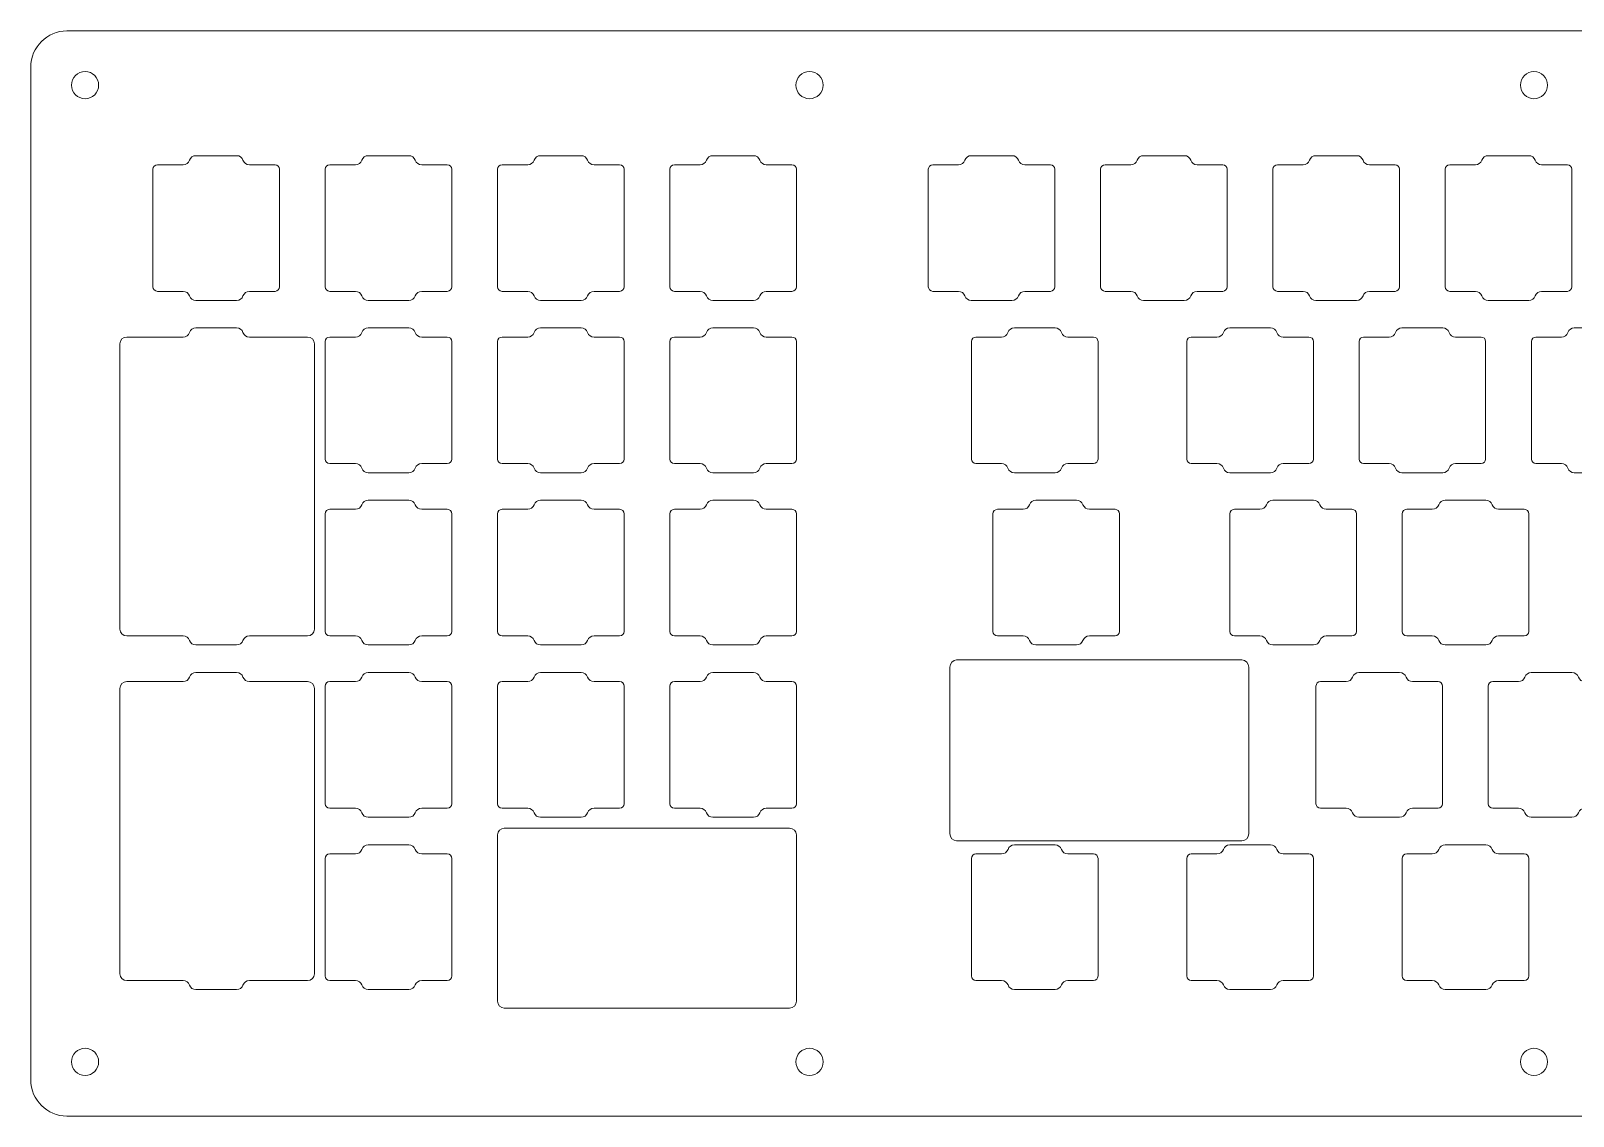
# Model space of a CAD drawing. Header units: inches. Extents: x -33 to 93, y -21 to 51.
# Drawn here: x -33.33 to -16.27, y 8.87 to 20.87 of the extents above; entities that cross this region are included whole.
import ezdxf

# ---------------------------------------------------------------- set-up
doc = ezdxf.new("R2010")
doc.units = ezdxf.units.IN
doc.header["$MEASUREMENT"] = 0
doc.layers.add('Layer 1', color=7, linetype='Continuous')

# ---------------------------------------------------------------- blocks, each defined once
blk = doc.blocks.new('block 409')
at = {"layer": 'Layer 1', "lineweight": 0}
blk.add_open_spline([(-28.091, 10.063), (-28.132, 10.063), (-28.166, 10.096), (-28.166, 10.138), (-28.166, 10.138), (-28.166, 11.977), (-28.166, 11.977), (-28.166, 12.019), (-28.132, 12.052), (-28.091, 12.052), (-28.091, 12.052), (-24.936, 12.052), (-24.936, 12.052), (-24.894, 12.052), (-24.861, 12.019), (-24.861, 11.977), (-24.861, 11.977), (-24.861, 10.138), (-24.861, 10.138), (-24.861, 10.096), (-24.894, 10.063), (-24.936, 10.063), (-24.936, 10.063), (-28.091, 10.063), (-28.091, 10.063)], degree=3, knots=[0, 0, 0, 0, 1, 1, 1, 2, 2, 2, 3, 3, 3, 4, 4, 4, 5, 5, 5, 6, 6, 6, 7, 7, 7, 8, 8, 8, 8], dxfattribs=at)
blk = doc.blocks.new('block 410')
at = {"layer": 'Layer 1', "lineweight": 0}
blk.add_open_spline([(-30.266, 17.482), (-30.266, 17.482), (-30.909, 17.482), (-30.909, 17.482), (-30.941, 17.482), (-30.969, 17.502), (-30.98, 17.532), (-30.99, 17.562), (-31.019, 17.582), (-31.051, 17.582), (-31.051, 17.582), (-31.501, 17.582), (-31.501, 17.582), (-31.532, 17.582), (-31.561, 17.562), (-31.571, 17.532), (-31.582, 17.502), (-31.61, 17.482), (-31.642, 17.482), (-31.642, 17.482), (-32.266, 17.482), (-32.266, 17.482), (-32.307, 17.482), (-32.341, 17.449), (-32.341, 17.407), (-32.341, 17.407), (-32.341, 14.252), (-32.341, 14.252), (-32.341, 14.211), (-32.307, 14.177), (-32.266, 14.177), (-32.266, 14.177), (-31.642, 14.177), (-31.642, 14.177), (-31.61, 14.177), (-31.582, 14.157), (-31.571, 14.127), (-31.561, 14.097), (-31.532, 14.077), (-31.501, 14.077), (-31.501, 14.077), (-31.051, 14.077), (-31.051, 14.077), (-31.019, 14.077), (-30.99, 14.097), (-30.98, 14.127), (-30.969, 14.157), (-30.941, 14.177), (-30.909, 14.177), (-30.909, 14.177), (-30.266, 14.177), (-30.266, 14.177), (-30.224, 14.177), (-30.191, 14.211), (-30.191, 14.252), (-30.191, 14.252), (-30.191, 17.407), (-30.191, 17.407), (-30.191, 17.449), (-30.224, 17.482), (-30.266, 17.482)], degree=3, knots=[0, 0, 0, 0, 1, 1, 1, 2, 2, 2, 3, 3, 3, 4, 4, 4, 5, 5, 5, 6, 6, 6, 7, 7, 7, 8, 8, 8, 9, 9, 9, 10, 10, 10, 11, 11, 11, 12, 12, 12, 13, 13, 13, 14, 14, 14, 15, 15, 15, 16, 16, 16, 17, 17, 17, 18, 18, 18, 19, 19, 19, 20, 20, 20, 20], dxfattribs=at)
blk = doc.blocks.new('block 411')
at = {"layer": 'Layer 1', "lineweight": 0}
blk.add_open_spline([(-29.146, 17.887), (-29.114, 17.887), (-29.085, 17.907), (-29.075, 17.937), (-29.064, 17.967), (-29.036, 17.987), (-29.004, 17.987), (-29.004, 17.987), (-28.721, 17.987), (-28.721, 17.987), (-28.693, 17.987), (-28.671, 18.01), (-28.671, 18.037), (-28.671, 18.037), (-28.671, 19.337), (-28.671, 19.337), (-28.671, 19.365), (-28.693, 19.387), (-28.721, 19.387), (-28.721, 19.387), (-29.004, 19.387), (-29.004, 19.387), (-29.036, 19.387), (-29.064, 19.407), (-29.075, 19.437), (-29.085, 19.467), (-29.114, 19.487), (-29.146, 19.487), (-29.146, 19.487), (-29.596, 19.487), (-29.596, 19.487), (-29.627, 19.487), (-29.656, 19.467), (-29.666, 19.437), (-29.677, 19.407), (-29.705, 19.387), (-29.737, 19.387), (-29.737, 19.387), (-30.021, 19.387), (-30.021, 19.387), (-30.048, 19.387), (-30.071, 19.365), (-30.071, 19.337), (-30.071, 19.337), (-30.071, 18.037), (-30.071, 18.037), (-30.071, 18.01), (-30.048, 17.987), (-30.021, 17.987), (-30.021, 17.987), (-29.737, 17.987), (-29.737, 17.987), (-29.705, 17.987), (-29.677, 17.967), (-29.666, 17.937), (-29.656, 17.907), (-29.627, 17.887), (-29.596, 17.887), (-29.596, 17.887), (-29.146, 17.887), (-29.146, 17.887)], degree=3, knots=[0, 0, 0, 0, 1, 1, 1, 2, 2, 2, 3, 3, 3, 4, 4, 4, 5, 5, 5, 6, 6, 6, 7, 7, 7, 8, 8, 8, 9, 9, 9, 10, 10, 10, 11, 11, 11, 12, 12, 12, 13, 13, 13, 14, 14, 14, 15, 15, 15, 16, 16, 16, 17, 17, 17, 18, 18, 18, 19, 19, 19, 20, 20, 20, 20], dxfattribs=at)
blk = doc.blocks.new('block 412')
at = {"layer": 'Layer 1', "lineweight": 0}
blk.add_open_spline([(-31.501, 19.487), (-31.532, 19.487), (-31.561, 19.467), (-31.571, 19.437), (-31.582, 19.407), (-31.61, 19.387), (-31.642, 19.387), (-31.642, 19.387), (-31.926, 19.387), (-31.926, 19.387), (-31.953, 19.387), (-31.976, 19.365), (-31.976, 19.337), (-31.976, 19.337), (-31.976, 18.037), (-31.976, 18.037), (-31.976, 18.01), (-31.953, 17.987), (-31.926, 17.987), (-31.926, 17.987), (-31.642, 17.987), (-31.642, 17.987), (-31.61, 17.987), (-31.582, 17.967), (-31.571, 17.937), (-31.561, 17.907), (-31.532, 17.887), (-31.501, 17.887), (-31.501, 17.887), (-31.051, 17.887), (-31.051, 17.887), (-31.019, 17.887), (-30.99, 17.907), (-30.98, 17.937), (-30.969, 17.967), (-30.941, 17.987), (-30.909, 17.987), (-30.909, 17.987), (-30.626, 17.987), (-30.626, 17.987), (-30.598, 17.987), (-30.576, 18.01), (-30.576, 18.037), (-30.576, 18.037), (-30.576, 19.337), (-30.576, 19.337), (-30.576, 19.365), (-30.598, 19.387), (-30.626, 19.387), (-30.626, 19.387), (-30.909, 19.387), (-30.909, 19.387), (-30.941, 19.387), (-30.969, 19.407), (-30.98, 19.437), (-30.99, 19.467), (-31.019, 19.487), (-31.051, 19.487), (-31.051, 19.487), (-31.501, 19.487), (-31.501, 19.487)], degree=3, knots=[0, 0, 0, 0, 1, 1, 1, 2, 2, 2, 3, 3, 3, 4, 4, 4, 5, 5, 5, 6, 6, 6, 7, 7, 7, 8, 8, 8, 9, 9, 9, 10, 10, 10, 11, 11, 11, 12, 12, 12, 13, 13, 13, 14, 14, 14, 15, 15, 15, 16, 16, 16, 17, 17, 17, 18, 18, 18, 19, 19, 19, 20, 20, 20, 20], dxfattribs=at)
blk = doc.blocks.new('block 413')
at = {"layer": 'Layer 1', "lineweight": 0}
blk.add_open_spline([(7.522, 20.867), (7.743, 20.867), (7.922, 20.688), (7.922, 20.467), (7.922, 20.467), (7.922, 9.268), (7.922, 9.268), (7.922, 9.047), (7.743, 8.868), (7.522, 8.868), (7.522, 8.868), (-32.926, 8.868), (-32.926, 8.868), (-33.146, 8.868), (-33.326, 9.047), (-33.326, 9.268), (-33.326, 9.268), (-33.326, 20.467), (-33.326, 20.467), (-33.326, 20.688), (-33.146, 20.867), (-32.926, 20.867), (-32.926, 20.867), (-13.502, 20.867), (-13.502, 20.867), (-13.447, 20.867), (-13.402, 20.822), (-13.402, 20.767), (-13.402, 20.767), (-13.402, 19.867), (-13.402, 19.867), (-13.402, 19.812), (-13.357, 19.767), (-13.302, 19.767), (-13.302, 19.767), (-12.102, 19.767), (-12.102, 19.767), (-12.047, 19.767), (-12.002, 19.812), (-12.002, 19.867), (-12.002, 19.867), (-12.002, 20.767), (-12.002, 20.767), (-12.002, 20.822), (-11.957, 20.867), (-11.902, 20.867), (-11.902, 20.867), (7.522, 20.867), (7.522, 20.867)], degree=3, knots=[0, 0, 0, 0, 1, 1, 1, 2, 2, 2, 3, 3, 3, 4, 4, 4, 5, 5, 5, 6, 6, 6, 7, 7, 7, 8, 8, 8, 9, 9, 9, 10, 10, 10, 11, 11, 11, 12, 12, 12, 13, 13, 13, 14, 14, 14, 15, 15, 15, 16, 16, 16, 16], dxfattribs=at)
blk = doc.blocks.new('block 418')
at = {"layer": 'Layer 1', "lineweight": 0}
blk.add_open_spline([(-32.576, 9.468), (-32.576, 9.55), (-32.643, 9.618), (-32.726, 9.618), (-32.808, 9.618), (-32.876, 9.55), (-32.876, 9.468), (-32.876, 9.385), (-32.808, 9.318), (-32.726, 9.318), (-32.643, 9.318), (-32.576, 9.385), (-32.576, 9.468), (-32.576, 9.468), (-32.576, 9.468), (-32.576, 9.468)], degree=3, knots=[0, 0, 0, 0, 1, 1, 1, 2, 2, 2, 3, 3, 3, 4, 4, 4, 5, 5, 5, 5], dxfattribs=at)
blk = doc.blocks.new('block 419')
at = {"layer": 'Layer 1', "lineweight": 0}
blk.add_open_spline([(-24.566, 9.468), (-24.566, 9.55), (-24.633, 9.618), (-24.716, 9.618), (-24.799, 9.618), (-24.866, 9.55), (-24.866, 9.468), (-24.866, 9.385), (-24.799, 9.318), (-24.716, 9.318), (-24.633, 9.318), (-24.566, 9.385), (-24.566, 9.468), (-24.566, 9.468), (-24.566, 9.468), (-24.566, 9.468)], degree=3, knots=[0, 0, 0, 0, 1, 1, 1, 2, 2, 2, 3, 3, 3, 4, 4, 4, 5, 5, 5, 5], dxfattribs=at)
blk = doc.blocks.new('block 420')
at = {"layer": 'Layer 1', "lineweight": 0}
blk.add_open_spline([(-16.557, 9.468), (-16.557, 9.55), (-16.624, 9.618), (-16.707, 9.618), (-16.789, 9.618), (-16.857, 9.55), (-16.857, 9.468), (-16.857, 9.385), (-16.789, 9.318), (-16.707, 9.318), (-16.624, 9.318), (-16.557, 9.385), (-16.557, 9.468), (-16.557, 9.468), (-16.557, 9.468), (-16.557, 9.468)], degree=3, knots=[0, 0, 0, 0, 1, 1, 1, 2, 2, 2, 3, 3, 3, 4, 4, 4, 5, 5, 5, 5], dxfattribs=at)
blk = doc.blocks.new('block 427')
at = {"layer": 'Layer 1', "lineweight": 0}
blk.add_open_spline([(-16.557, 20.267), (-16.557, 20.35), (-16.624, 20.417), (-16.707, 20.417), (-16.789, 20.417), (-16.857, 20.35), (-16.857, 20.267), (-16.857, 20.184), (-16.789, 20.117), (-16.707, 20.117), (-16.624, 20.117), (-16.557, 20.184), (-16.557, 20.267), (-16.557, 20.267), (-16.557, 20.267), (-16.557, 20.267)], degree=3, knots=[0, 0, 0, 0, 1, 1, 1, 2, 2, 2, 3, 3, 3, 4, 4, 4, 5, 5, 5, 5], dxfattribs=at)
blk = doc.blocks.new('block 428')
at = {"layer": 'Layer 1', "lineweight": 0}
blk.add_open_spline([(-24.566, 20.267), (-24.566, 20.35), (-24.633, 20.417), (-24.716, 20.417), (-24.799, 20.417), (-24.866, 20.35), (-24.866, 20.267), (-24.866, 20.184), (-24.799, 20.117), (-24.716, 20.117), (-24.633, 20.117), (-24.566, 20.184), (-24.566, 20.267), (-24.566, 20.267), (-24.566, 20.267), (-24.566, 20.267)], degree=3, knots=[0, 0, 0, 0, 1, 1, 1, 2, 2, 2, 3, 3, 3, 4, 4, 4, 5, 5, 5, 5], dxfattribs=at)
blk = doc.blocks.new('block 429')
at = {"layer": 'Layer 1', "lineweight": 0}
blk.add_open_spline([(-32.576, 20.267), (-32.576, 20.35), (-32.643, 20.417), (-32.726, 20.417), (-32.808, 20.417), (-32.876, 20.35), (-32.876, 20.267), (-32.876, 20.184), (-32.808, 20.117), (-32.726, 20.117), (-32.643, 20.117), (-32.576, 20.184), (-32.576, 20.267), (-32.576, 20.267), (-32.576, 20.267), (-32.576, 20.267)], degree=3, knots=[0, 0, 0, 0, 1, 1, 1, 2, 2, 2, 3, 3, 3, 4, 4, 4, 5, 5, 5, 5], dxfattribs=at)
blk = doc.blocks.new('block 430')
at = {"layer": 'Layer 1', "lineweight": 0}
blk.add_open_spline([(-29.146, 15.982), (-29.114, 15.982), (-29.085, 16.002), (-29.075, 16.032), (-29.064, 16.062), (-29.036, 16.082), (-29.004, 16.082), (-29.004, 16.082), (-28.721, 16.082), (-28.721, 16.082), (-28.693, 16.082), (-28.671, 16.105), (-28.671, 16.132), (-28.671, 16.132), (-28.671, 17.432), (-28.671, 17.432), (-28.671, 17.46), (-28.693, 17.482), (-28.721, 17.482), (-28.721, 17.482), (-29.004, 17.482), (-29.004, 17.482), (-29.036, 17.482), (-29.064, 17.502), (-29.075, 17.532), (-29.085, 17.562), (-29.114, 17.582), (-29.146, 17.582), (-29.146, 17.582), (-29.596, 17.582), (-29.596, 17.582), (-29.627, 17.582), (-29.656, 17.562), (-29.666, 17.532), (-29.677, 17.502), (-29.705, 17.482), (-29.737, 17.482), (-29.737, 17.482), (-30.021, 17.482), (-30.021, 17.482), (-30.048, 17.482), (-30.071, 17.46), (-30.071, 17.432), (-30.071, 17.432), (-30.071, 16.132), (-30.071, 16.132), (-30.071, 16.105), (-30.048, 16.082), (-30.021, 16.082), (-30.021, 16.082), (-29.737, 16.082), (-29.737, 16.082), (-29.705, 16.082), (-29.677, 16.062), (-29.666, 16.032), (-29.656, 16.002), (-29.627, 15.982), (-29.596, 15.982), (-29.596, 15.982), (-29.146, 15.982), (-29.146, 15.982)], degree=3, knots=[0, 0, 0, 0, 1, 1, 1, 2, 2, 2, 3, 3, 3, 4, 4, 4, 5, 5, 5, 6, 6, 6, 7, 7, 7, 8, 8, 8, 9, 9, 9, 10, 10, 10, 11, 11, 11, 12, 12, 12, 13, 13, 13, 14, 14, 14, 15, 15, 15, 16, 16, 16, 17, 17, 17, 18, 18, 18, 19, 19, 19, 20, 20, 20, 20], dxfattribs=at)
blk = doc.blocks.new('block 431')
at = {"layer": 'Layer 1', "lineweight": 0}
blk.add_open_spline([(-29.146, 14.077), (-29.114, 14.077), (-29.085, 14.097), (-29.075, 14.127), (-29.064, 14.157), (-29.036, 14.177), (-29.004, 14.177), (-29.004, 14.177), (-28.721, 14.177), (-28.721, 14.177), (-28.693, 14.177), (-28.671, 14.2), (-28.671, 14.227), (-28.671, 14.227), (-28.671, 15.527), (-28.671, 15.527), (-28.671, 15.555), (-28.693, 15.577), (-28.721, 15.577), (-28.721, 15.577), (-29.004, 15.577), (-29.004, 15.577), (-29.036, 15.577), (-29.064, 15.597), (-29.075, 15.627), (-29.085, 15.657), (-29.114, 15.677), (-29.146, 15.677), (-29.146, 15.677), (-29.596, 15.677), (-29.596, 15.677), (-29.627, 15.677), (-29.656, 15.657), (-29.666, 15.627), (-29.677, 15.597), (-29.705, 15.577), (-29.737, 15.577), (-29.737, 15.577), (-30.021, 15.577), (-30.021, 15.577), (-30.048, 15.577), (-30.071, 15.555), (-30.071, 15.527), (-30.071, 15.527), (-30.071, 14.227), (-30.071, 14.227), (-30.071, 14.2), (-30.048, 14.177), (-30.021, 14.177), (-30.021, 14.177), (-29.737, 14.177), (-29.737, 14.177), (-29.705, 14.177), (-29.677, 14.157), (-29.666, 14.127), (-29.656, 14.097), (-29.627, 14.077), (-29.596, 14.077), (-29.596, 14.077), (-29.146, 14.077), (-29.146, 14.077)], degree=3, knots=[0, 0, 0, 0, 1, 1, 1, 2, 2, 2, 3, 3, 3, 4, 4, 4, 5, 5, 5, 6, 6, 6, 7, 7, 7, 8, 8, 8, 9, 9, 9, 10, 10, 10, 11, 11, 11, 12, 12, 12, 13, 13, 13, 14, 14, 14, 15, 15, 15, 16, 16, 16, 17, 17, 17, 18, 18, 18, 19, 19, 19, 20, 20, 20, 20], dxfattribs=at)
blk = doc.blocks.new('block 432')
at = {"layer": 'Layer 1', "lineweight": 0}
blk.add_open_spline([(-29.146, 12.172), (-29.114, 12.172), (-29.085, 12.192), (-29.075, 12.222), (-29.064, 12.252), (-29.036, 12.272), (-29.004, 12.272), (-29.004, 12.272), (-28.721, 12.272), (-28.721, 12.272), (-28.693, 12.272), (-28.671, 12.295), (-28.671, 12.322), (-28.671, 12.322), (-28.671, 13.622), (-28.671, 13.622), (-28.671, 13.65), (-28.693, 13.672), (-28.721, 13.672), (-28.721, 13.672), (-29.004, 13.672), (-29.004, 13.672), (-29.036, 13.672), (-29.064, 13.692), (-29.075, 13.722), (-29.085, 13.752), (-29.114, 13.772), (-29.146, 13.772), (-29.146, 13.772), (-29.596, 13.772), (-29.596, 13.772), (-29.627, 13.772), (-29.656, 13.752), (-29.666, 13.722), (-29.677, 13.692), (-29.705, 13.672), (-29.737, 13.672), (-29.737, 13.672), (-30.021, 13.672), (-30.021, 13.672), (-30.048, 13.672), (-30.071, 13.65), (-30.071, 13.622), (-30.071, 13.622), (-30.071, 12.322), (-30.071, 12.322), (-30.071, 12.295), (-30.048, 12.272), (-30.021, 12.272), (-30.021, 12.272), (-29.737, 12.272), (-29.737, 12.272), (-29.705, 12.272), (-29.677, 12.252), (-29.666, 12.222), (-29.656, 12.192), (-29.627, 12.172), (-29.596, 12.172), (-29.596, 12.172), (-29.146, 12.172), (-29.146, 12.172)], degree=3, knots=[0, 0, 0, 0, 1, 1, 1, 2, 2, 2, 3, 3, 3, 4, 4, 4, 5, 5, 5, 6, 6, 6, 7, 7, 7, 8, 8, 8, 9, 9, 9, 10, 10, 10, 11, 11, 11, 12, 12, 12, 13, 13, 13, 14, 14, 14, 15, 15, 15, 16, 16, 16, 17, 17, 17, 18, 18, 18, 19, 19, 19, 20, 20, 20, 20], dxfattribs=at)
blk = doc.blocks.new('block 433')
at = {"layer": 'Layer 1', "lineweight": 0}
blk.add_open_spline([(-29.146, 10.268), (-29.114, 10.268), (-29.085, 10.288), (-29.075, 10.318), (-29.064, 10.348), (-29.036, 10.368), (-29.004, 10.368), (-29.004, 10.368), (-28.721, 10.368), (-28.721, 10.368), (-28.693, 10.368), (-28.671, 10.39), (-28.671, 10.418), (-28.671, 10.418), (-28.671, 11.717), (-28.671, 11.717), (-28.671, 11.745), (-28.693, 11.767), (-28.721, 11.767), (-28.721, 11.767), (-29.004, 11.767), (-29.004, 11.767), (-29.036, 11.767), (-29.064, 11.787), (-29.075, 11.817), (-29.085, 11.847), (-29.114, 11.867), (-29.146, 11.867), (-29.146, 11.867), (-29.596, 11.867), (-29.596, 11.867), (-29.627, 11.867), (-29.656, 11.847), (-29.666, 11.817), (-29.677, 11.787), (-29.705, 11.767), (-29.737, 11.767), (-29.737, 11.767), (-30.021, 11.767), (-30.021, 11.767), (-30.048, 11.767), (-30.071, 11.745), (-30.071, 11.717), (-30.071, 11.717), (-30.071, 10.418), (-30.071, 10.418), (-30.071, 10.39), (-30.048, 10.368), (-30.021, 10.368), (-30.021, 10.368), (-29.737, 10.368), (-29.737, 10.368), (-29.705, 10.368), (-29.677, 10.348), (-29.666, 10.318), (-29.656, 10.288), (-29.627, 10.268), (-29.596, 10.268), (-29.596, 10.268), (-29.146, 10.268), (-29.146, 10.268)], degree=3, knots=[0, 0, 0, 0, 1, 1, 1, 2, 2, 2, 3, 3, 3, 4, 4, 4, 5, 5, 5, 6, 6, 6, 7, 7, 7, 8, 8, 8, 9, 9, 9, 10, 10, 10, 11, 11, 11, 12, 12, 12, 13, 13, 13, 14, 14, 14, 15, 15, 15, 16, 16, 16, 17, 17, 17, 18, 18, 18, 19, 19, 19, 20, 20, 20, 20], dxfattribs=at)
blk = doc.blocks.new('block 436')
at = {"layer": 'Layer 1', "lineweight": 0}
blk.add_open_spline([(-20.573, 17.887), (-20.541, 17.887), (-20.513, 17.907), (-20.502, 17.937), (-20.492, 17.967), (-20.463, 17.987), (-20.432, 17.987), (-20.432, 17.987), (-20.148, 17.987), (-20.148, 17.987), (-20.12, 17.987), (-20.098, 18.01), (-20.098, 18.037), (-20.098, 18.037), (-20.098, 19.337), (-20.098, 19.337), (-20.098, 19.365), (-20.12, 19.387), (-20.148, 19.387), (-20.148, 19.387), (-20.432, 19.387), (-20.432, 19.387), (-20.463, 19.387), (-20.492, 19.407), (-20.502, 19.437), (-20.513, 19.467), (-20.541, 19.487), (-20.573, 19.487), (-20.573, 19.487), (-21.023, 19.487), (-21.023, 19.487), (-21.055, 19.487), (-21.083, 19.467), (-21.094, 19.437), (-21.104, 19.407), (-21.133, 19.387), (-21.164, 19.387), (-21.164, 19.387), (-21.448, 19.387), (-21.448, 19.387), (-21.476, 19.387), (-21.498, 19.365), (-21.498, 19.337), (-21.498, 19.337), (-21.498, 18.037), (-21.498, 18.037), (-21.498, 18.01), (-21.476, 17.987), (-21.448, 17.987), (-21.448, 17.987), (-21.164, 17.987), (-21.164, 17.987), (-21.133, 17.987), (-21.104, 17.967), (-21.094, 17.937), (-21.083, 17.907), (-21.055, 17.887), (-21.023, 17.887), (-21.023, 17.887), (-20.573, 17.887), (-20.573, 17.887)], degree=3, knots=[0, 0, 0, 0, 1, 1, 1, 2, 2, 2, 3, 3, 3, 4, 4, 4, 5, 5, 5, 6, 6, 6, 7, 7, 7, 8, 8, 8, 9, 9, 9, 10, 10, 10, 11, 11, 11, 12, 12, 12, 13, 13, 13, 14, 14, 14, 15, 15, 15, 16, 16, 16, 17, 17, 17, 18, 18, 18, 19, 19, 19, 20, 20, 20, 20], dxfattribs=at)
blk = doc.blocks.new('block 437')
at = {"layer": 'Layer 1', "lineweight": 0}
blk.add_open_spline([(-22.928, 19.487), (-22.96, 19.487), (-22.988, 19.467), (-22.999, 19.437), (-23.009, 19.407), (-23.038, 19.387), (-23.069, 19.387), (-23.069, 19.387), (-23.353, 19.387), (-23.353, 19.387), (-23.381, 19.387), (-23.403, 19.365), (-23.403, 19.337), (-23.403, 19.337), (-23.403, 18.037), (-23.403, 18.037), (-23.403, 18.01), (-23.381, 17.987), (-23.353, 17.987), (-23.353, 17.987), (-23.069, 17.987), (-23.069, 17.987), (-23.038, 17.987), (-23.009, 17.967), (-22.999, 17.937), (-22.988, 17.907), (-22.96, 17.887), (-22.928, 17.887), (-22.928, 17.887), (-22.478, 17.887), (-22.478, 17.887), (-22.446, 17.887), (-22.418, 17.907), (-22.407, 17.937), (-22.397, 17.967), (-22.368, 17.987), (-22.337, 17.987), (-22.337, 17.987), (-22.053, 17.987), (-22.053, 17.987), (-22.025, 17.987), (-22.003, 18.01), (-22.003, 18.037), (-22.003, 18.037), (-22.003, 19.337), (-22.003, 19.337), (-22.003, 19.365), (-22.025, 19.387), (-22.053, 19.387), (-22.053, 19.387), (-22.337, 19.387), (-22.337, 19.387), (-22.368, 19.387), (-22.397, 19.407), (-22.407, 19.437), (-22.418, 19.467), (-22.446, 19.487), (-22.478, 19.487), (-22.478, 19.487), (-22.928, 19.487), (-22.928, 19.487)], degree=3, knots=[0, 0, 0, 0, 1, 1, 1, 2, 2, 2, 3, 3, 3, 4, 4, 4, 5, 5, 5, 6, 6, 6, 7, 7, 7, 8, 8, 8, 9, 9, 9, 10, 10, 10, 11, 11, 11, 12, 12, 12, 13, 13, 13, 14, 14, 14, 15, 15, 15, 16, 16, 16, 17, 17, 17, 18, 18, 18, 19, 19, 19, 20, 20, 20, 20], dxfattribs=at)
blk = doc.blocks.new('block 441')
at = {"layer": 'Layer 1', "lineweight": 0}
blk.add_open_spline([(-16.261, 17.582), (-16.292, 17.582), (-16.321, 17.562), (-16.331, 17.532), (-16.342, 17.502), (-16.37, 17.482), (-16.402, 17.482), (-16.402, 17.482), (-16.686, 17.482), (-16.686, 17.482), (-16.713, 17.482), (-16.736, 17.46), (-16.736, 17.432), (-16.736, 17.432), (-16.736, 16.132), (-16.736, 16.132), (-16.736, 16.105), (-16.713, 16.082), (-16.686, 16.082), (-16.686, 16.082), (-16.402, 16.082), (-16.402, 16.082), (-16.37, 16.082), (-16.342, 16.062), (-16.331, 16.032), (-16.321, 16.002), (-16.292, 15.982), (-16.261, 15.982), (-16.261, 15.982), (-15.811, 15.982), (-15.811, 15.982), (-15.779, 15.982), (-15.75, 16.002), (-15.74, 16.032), (-15.729, 16.062), (-15.701, 16.082), (-15.669, 16.082), (-15.669, 16.082), (-15.386, 16.082), (-15.386, 16.082), (-15.358, 16.082), (-15.336, 16.105), (-15.336, 16.132), (-15.336, 16.132), (-15.336, 17.432), (-15.336, 17.432), (-15.336, 17.46), (-15.358, 17.482), (-15.386, 17.482), (-15.386, 17.482), (-15.669, 17.482), (-15.669, 17.482), (-15.701, 17.482), (-15.729, 17.502), (-15.74, 17.532), (-15.75, 17.562), (-15.779, 17.582), (-15.811, 17.582), (-15.811, 17.582), (-16.261, 17.582), (-16.261, 17.582)], degree=3, knots=[0, 0, 0, 0, 1, 1, 1, 2, 2, 2, 3, 3, 3, 4, 4, 4, 5, 5, 5, 6, 6, 6, 7, 7, 7, 8, 8, 8, 9, 9, 9, 10, 10, 10, 11, 11, 11, 12, 12, 12, 13, 13, 13, 14, 14, 14, 15, 15, 15, 16, 16, 16, 17, 17, 17, 18, 18, 18, 19, 19, 19, 20, 20, 20, 20], dxfattribs=at)
blk = doc.blocks.new('block 452')
at = {"layer": 'Layer 1', "lineweight": 0}
blk.add_open_spline([(-23.09, 11.912), (-23.131, 11.912), (-23.165, 11.948), (-23.165, 11.993), (-23.165, 11.993), (-23.165, 13.831), (-23.165, 13.831), (-23.165, 13.876), (-23.131, 13.912), (-23.09, 13.912), (-23.09, 13.912), (-19.935, 13.912), (-19.935, 13.912), (-19.893, 13.912), (-19.86, 13.876), (-19.86, 13.831), (-19.86, 13.831), (-19.86, 11.993), (-19.86, 11.993), (-19.86, 11.948), (-19.893, 11.912), (-19.935, 11.912), (-19.935, 11.912), (-23.09, 11.912), (-23.09, 11.912)], degree=3, knots=[0, 0, 0, 0, 1, 1, 1, 2, 2, 2, 3, 3, 3, 4, 4, 4, 5, 5, 5, 6, 6, 6, 7, 7, 7, 8, 8, 8, 8], dxfattribs=at)
blk = doc.blocks.new('block 408')
at = {"layer": 'Layer 1', "lineweight": 0}
for points in [[(-27.241, 17.887), (-27.209, 17.887), (-27.18, 17.907), (-27.17, 17.937), (-27.159, 17.967), (-27.131, 17.987), (-27.099, 17.987), (-27.099, 17.987), (-26.816, 17.987), (-26.816, 17.987), (-26.788, 17.987), (-26.766, 18.01), (-26.766, 18.037), (-26.766, 18.037), (-26.766, 19.337), (-26.766, 19.337), (-26.766, 19.365), (-26.788, 19.387), (-26.816, 19.387), (-26.816, 19.387), (-27.099, 19.387), (-27.099, 19.387), (-27.131, 19.387), (-27.159, 19.407), (-27.17, 19.437), (-27.18, 19.467), (-27.209, 19.487), (-27.241, 19.487), (-27.241, 19.487), (-27.691, 19.487), (-27.691, 19.487), (-27.722, 19.487), (-27.751, 19.467), (-27.761, 19.437), (-27.772, 19.407), (-27.8, 19.387), (-27.832, 19.387), (-27.832, 19.387), (-28.116, 19.387), (-28.116, 19.387), (-28.143, 19.387), (-28.166, 19.365), (-28.166, 19.337), (-28.166, 19.337), (-28.166, 18.037), (-28.166, 18.037), (-28.166, 18.01), (-28.143, 17.987), (-28.116, 17.987), (-28.116, 17.987), (-27.832, 17.987), (-27.832, 17.987), (-27.8, 17.987), (-27.772, 17.967), (-27.761, 17.937), (-27.751, 17.907), (-27.722, 17.887), (-27.691, 17.887), (-27.691, 17.887), (-27.241, 17.887), (-27.241, 17.887)], [(-25.336, 17.887), (-25.304, 17.887), (-25.275, 17.907), (-25.265, 17.937), (-25.254, 17.967), (-25.226, 17.987), (-25.194, 17.987), (-25.194, 17.987), (-24.911, 17.987), (-24.911, 17.987), (-24.883, 17.987), (-24.861, 18.01), (-24.861, 18.037), (-24.861, 18.037), (-24.861, 19.337), (-24.861, 19.337), (-24.861, 19.365), (-24.883, 19.387), (-24.911, 19.387), (-24.911, 19.387), (-25.194, 19.387), (-25.194, 19.387), (-25.226, 19.387), (-25.254, 19.407), (-25.265, 19.437), (-25.275, 19.467), (-25.304, 19.487), (-25.336, 19.487), (-25.336, 19.487), (-25.786, 19.487), (-25.786, 19.487), (-25.817, 19.487), (-25.846, 19.467), (-25.856, 19.437), (-25.867, 19.407), (-25.895, 19.387), (-25.927, 19.387), (-25.927, 19.387), (-26.211, 19.387), (-26.211, 19.387), (-26.238, 19.387), (-26.261, 19.365), (-26.261, 19.337), (-26.261, 19.337), (-26.261, 18.037), (-26.261, 18.037), (-26.261, 18.01), (-26.238, 17.987), (-26.211, 17.987), (-26.211, 17.987), (-25.927, 17.987), (-25.927, 17.987), (-25.895, 17.987), (-25.867, 17.967), (-25.856, 17.937), (-25.846, 17.907), (-25.817, 17.887), (-25.786, 17.887), (-25.786, 17.887), (-25.336, 17.887), (-25.336, 17.887)], [(-18.668, 17.887), (-18.636, 17.887), (-18.608, 17.907), (-18.597, 17.937), (-18.587, 17.967), (-18.558, 17.987), (-18.527, 17.987), (-18.527, 17.987), (-18.243, 17.987), (-18.243, 17.987), (-18.215, 17.987), (-18.193, 18.01), (-18.193, 18.037), (-18.193, 18.037), (-18.193, 19.337), (-18.193, 19.337), (-18.193, 19.365), (-18.215, 19.387), (-18.243, 19.387), (-18.243, 19.387), (-18.527, 19.387), (-18.527, 19.387), (-18.558, 19.387), (-18.587, 19.407), (-18.597, 19.437), (-18.608, 19.467), (-18.636, 19.487), (-18.668, 19.487), (-18.668, 19.487), (-19.118, 19.487), (-19.118, 19.487), (-19.15, 19.487), (-19.178, 19.467), (-19.189, 19.437), (-19.199, 19.407), (-19.228, 19.387), (-19.259, 19.387), (-19.259, 19.387), (-19.543, 19.387), (-19.543, 19.387), (-19.571, 19.387), (-19.593, 19.365), (-19.593, 19.337), (-19.593, 19.337), (-19.593, 18.037), (-19.593, 18.037), (-19.593, 18.01), (-19.571, 17.987), (-19.543, 17.987), (-19.543, 17.987), (-19.259, 17.987), (-19.259, 17.987), (-19.228, 17.987), (-19.199, 17.967), (-19.189, 17.937), (-19.178, 17.907), (-19.15, 17.887), (-19.118, 17.887), (-19.118, 17.887), (-18.668, 17.887), (-18.668, 17.887)], [(-16.763, 17.887), (-16.731, 17.887), (-16.703, 17.907), (-16.692, 17.937), (-16.682, 17.967), (-16.653, 17.987), (-16.622, 17.987), (-16.622, 17.987), (-16.338, 17.987), (-16.338, 17.987), (-16.31, 17.987), (-16.288, 18.01), (-16.288, 18.037), (-16.288, 18.037), (-16.288, 19.337), (-16.288, 19.337), (-16.288, 19.365), (-16.31, 19.387), (-16.338, 19.387), (-16.338, 19.387), (-16.622, 19.387), (-16.622, 19.387), (-16.653, 19.387), (-16.682, 19.407), (-16.692, 19.437), (-16.703, 19.467), (-16.731, 19.487), (-16.763, 19.487), (-16.763, 19.487), (-17.213, 19.487), (-17.213, 19.487), (-17.245, 19.487), (-17.273, 19.467), (-17.284, 19.437), (-17.294, 19.407), (-17.323, 19.387), (-17.354, 19.387), (-17.354, 19.387), (-17.638, 19.387), (-17.638, 19.387), (-17.666, 19.387), (-17.688, 19.365), (-17.688, 19.337), (-17.688, 19.337), (-17.688, 18.037), (-17.688, 18.037), (-17.688, 18.01), (-17.666, 17.987), (-17.638, 17.987), (-17.638, 17.987), (-17.354, 17.987), (-17.354, 17.987), (-17.323, 17.987), (-17.294, 17.967), (-17.284, 17.937), (-17.273, 17.907), (-17.245, 17.887), (-17.213, 17.887), (-17.213, 17.887), (-16.763, 17.887), (-16.763, 17.887)], [(-27.241, 15.982), (-27.209, 15.982), (-27.18, 16.002), (-27.17, 16.032), (-27.159, 16.062), (-27.131, 16.082), (-27.099, 16.082), (-27.099, 16.082), (-26.816, 16.082), (-26.816, 16.082), (-26.788, 16.082), (-26.766, 16.105), (-26.766, 16.132), (-26.766, 16.132), (-26.766, 17.432), (-26.766, 17.432), (-26.766, 17.46), (-26.788, 17.482), (-26.816, 17.482), (-26.816, 17.482), (-27.099, 17.482), (-27.099, 17.482), (-27.131, 17.482), (-27.159, 17.502), (-27.17, 17.532), (-27.18, 17.562), (-27.209, 17.582), (-27.241, 17.582), (-27.241, 17.582), (-27.691, 17.582), (-27.691, 17.582), (-27.722, 17.582), (-27.751, 17.562), (-27.761, 17.532), (-27.772, 17.502), (-27.8, 17.482), (-27.832, 17.482), (-27.832, 17.482), (-28.116, 17.482), (-28.116, 17.482), (-28.143, 17.482), (-28.166, 17.46), (-28.166, 17.432), (-28.166, 17.432), (-28.166, 16.132), (-28.166, 16.132), (-28.166, 16.105), (-28.143, 16.082), (-28.116, 16.082), (-28.116, 16.082), (-27.832, 16.082), (-27.832, 16.082), (-27.8, 16.082), (-27.772, 16.062), (-27.761, 16.032), (-27.751, 16.002), (-27.722, 15.982), (-27.691, 15.982), (-27.691, 15.982), (-27.241, 15.982), (-27.241, 15.982)], [(-25.336, 15.982), (-25.304, 15.982), (-25.275, 16.002), (-25.265, 16.032), (-25.254, 16.062), (-25.226, 16.082), (-25.194, 16.082), (-25.194, 16.082), (-24.911, 16.082), (-24.911, 16.082), (-24.883, 16.082), (-24.861, 16.105), (-24.861, 16.132), (-24.861, 16.132), (-24.861, 17.432), (-24.861, 17.432), (-24.861, 17.46), (-24.883, 17.482), (-24.911, 17.482), (-24.911, 17.482), (-25.194, 17.482), (-25.194, 17.482), (-25.226, 17.482), (-25.254, 17.502), (-25.265, 17.532), (-25.275, 17.562), (-25.304, 17.582), (-25.336, 17.582), (-25.336, 17.582), (-25.786, 17.582), (-25.786, 17.582), (-25.817, 17.582), (-25.846, 17.562), (-25.856, 17.532), (-25.867, 17.502), (-25.895, 17.482), (-25.927, 17.482), (-25.927, 17.482), (-26.211, 17.482), (-26.211, 17.482), (-26.238, 17.482), (-26.261, 17.46), (-26.261, 17.432), (-26.261, 17.432), (-26.261, 16.132), (-26.261, 16.132), (-26.261, 16.105), (-26.238, 16.082), (-26.211, 16.082), (-26.211, 16.082), (-25.927, 16.082), (-25.927, 16.082), (-25.895, 16.082), (-25.867, 16.062), (-25.856, 16.032), (-25.846, 16.002), (-25.817, 15.982), (-25.786, 15.982), (-25.786, 15.982), (-25.336, 15.982), (-25.336, 15.982)], [(-22.002, 15.982), (-21.97, 15.982), (-21.942, 16.002), (-21.931, 16.032), (-21.92, 16.062), (-21.892, 16.082), (-21.86, 16.082), (-21.86, 16.082), (-21.577, 16.082), (-21.577, 16.082), (-21.549, 16.082), (-21.527, 16.105), (-21.527, 16.132), (-21.527, 16.132), (-21.527, 17.432), (-21.527, 17.432), (-21.527, 17.46), (-21.549, 17.482), (-21.577, 17.482), (-21.577, 17.482), (-21.86, 17.482), (-21.86, 17.482), (-21.892, 17.482), (-21.92, 17.502), (-21.931, 17.532), (-21.942, 17.562), (-21.97, 17.582), (-22.002, 17.582), (-22.002, 17.582), (-22.452, 17.582), (-22.452, 17.582), (-22.484, 17.582), (-22.512, 17.562), (-22.523, 17.532), (-22.533, 17.502), (-22.561, 17.482), (-22.593, 17.482), (-22.593, 17.482), (-22.877, 17.482), (-22.877, 17.482), (-22.904, 17.482), (-22.927, 17.46), (-22.927, 17.432), (-22.927, 17.432), (-22.927, 16.132), (-22.927, 16.132), (-22.927, 16.105), (-22.904, 16.082), (-22.877, 16.082), (-22.877, 16.082), (-22.593, 16.082), (-22.593, 16.082), (-22.561, 16.082), (-22.533, 16.062), (-22.523, 16.032), (-22.512, 16.002), (-22.484, 15.982), (-22.452, 15.982), (-22.452, 15.982), (-22.002, 15.982), (-22.002, 15.982)], [(-19.621, 15.982), (-19.589, 15.982), (-19.56, 16.002), (-19.55, 16.032), (-19.539, 16.062), (-19.511, 16.082), (-19.479, 16.082), (-19.479, 16.082), (-19.196, 16.082), (-19.196, 16.082), (-19.168, 16.082), (-19.146, 16.105), (-19.146, 16.132), (-19.146, 16.132), (-19.146, 17.432), (-19.146, 17.432), (-19.146, 17.46), (-19.168, 17.482), (-19.196, 17.482), (-19.196, 17.482), (-19.479, 17.482), (-19.479, 17.482), (-19.511, 17.482), (-19.539, 17.502), (-19.55, 17.532), (-19.56, 17.562), (-19.589, 17.582), (-19.621, 17.582), (-19.621, 17.582), (-20.071, 17.582), (-20.071, 17.582), (-20.102, 17.582), (-20.131, 17.562), (-20.141, 17.532), (-20.152, 17.502), (-20.18, 17.482), (-20.212, 17.482), (-20.212, 17.482), (-20.496, 17.482), (-20.496, 17.482), (-20.523, 17.482), (-20.546, 17.46), (-20.546, 17.432), (-20.546, 17.432), (-20.546, 16.132), (-20.546, 16.132), (-20.546, 16.105), (-20.523, 16.082), (-20.496, 16.082), (-20.496, 16.082), (-20.212, 16.082), (-20.212, 16.082), (-20.18, 16.082), (-20.152, 16.062), (-20.141, 16.032), (-20.131, 16.002), (-20.102, 15.982), (-20.071, 15.982), (-20.071, 15.982), (-19.621, 15.982), (-19.621, 15.982)], [(-17.716, 15.982), (-17.684, 15.982), (-17.655, 16.002), (-17.645, 16.032), (-17.634, 16.062), (-17.606, 16.082), (-17.574, 16.082), (-17.574, 16.082), (-17.291, 16.082), (-17.291, 16.082), (-17.263, 16.082), (-17.241, 16.105), (-17.241, 16.132), (-17.241, 16.132), (-17.241, 17.432), (-17.241, 17.432), (-17.241, 17.46), (-17.263, 17.482), (-17.291, 17.482), (-17.291, 17.482), (-17.574, 17.482), (-17.574, 17.482), (-17.606, 17.482), (-17.634, 17.502), (-17.645, 17.532), (-17.655, 17.562), (-17.684, 17.582), (-17.716, 17.582), (-17.716, 17.582), (-18.166, 17.582), (-18.166, 17.582), (-18.197, 17.582), (-18.226, 17.562), (-18.236, 17.532), (-18.247, 17.502), (-18.275, 17.482), (-18.307, 17.482), (-18.307, 17.482), (-18.591, 17.482), (-18.591, 17.482), (-18.618, 17.482), (-18.641, 17.46), (-18.641, 17.432), (-18.641, 17.432), (-18.641, 16.132), (-18.641, 16.132), (-18.641, 16.105), (-18.618, 16.082), (-18.591, 16.082), (-18.591, 16.082), (-18.307, 16.082), (-18.307, 16.082), (-18.275, 16.082), (-18.247, 16.062), (-18.236, 16.032), (-18.226, 16.002), (-18.197, 15.982), (-18.166, 15.982), (-18.166, 15.982), (-17.716, 15.982), (-17.716, 15.982)], [(-27.241, 14.077), (-27.209, 14.077), (-27.18, 14.097), (-27.17, 14.127), (-27.159, 14.157), (-27.131, 14.177), (-27.099, 14.177), (-27.099, 14.177), (-26.816, 14.177), (-26.816, 14.177), (-26.788, 14.177), (-26.766, 14.2), (-26.766, 14.227), (-26.766, 14.227), (-26.766, 15.527), (-26.766, 15.527), (-26.766, 15.555), (-26.788, 15.577), (-26.816, 15.577), (-26.816, 15.577), (-27.099, 15.577), (-27.099, 15.577), (-27.131, 15.577), (-27.159, 15.597), (-27.17, 15.627), (-27.18, 15.657), (-27.209, 15.677), (-27.241, 15.677), (-27.241, 15.677), (-27.691, 15.677), (-27.691, 15.677), (-27.722, 15.677), (-27.751, 15.657), (-27.761, 15.627), (-27.772, 15.597), (-27.8, 15.577), (-27.832, 15.577), (-27.832, 15.577), (-28.116, 15.577), (-28.116, 15.577), (-28.143, 15.577), (-28.166, 15.555), (-28.166, 15.527), (-28.166, 15.527), (-28.166, 14.227), (-28.166, 14.227), (-28.166, 14.2), (-28.143, 14.177), (-28.116, 14.177), (-28.116, 14.177), (-27.832, 14.177), (-27.832, 14.177), (-27.8, 14.177), (-27.772, 14.157), (-27.761, 14.127), (-27.751, 14.097), (-27.722, 14.077), (-27.691, 14.077), (-27.691, 14.077), (-27.241, 14.077), (-27.241, 14.077)], [(-25.336, 14.077), (-25.304, 14.077), (-25.275, 14.097), (-25.265, 14.127), (-25.254, 14.157), (-25.226, 14.177), (-25.194, 14.177), (-25.194, 14.177), (-24.911, 14.177), (-24.911, 14.177), (-24.883, 14.177), (-24.861, 14.2), (-24.861, 14.227), (-24.861, 14.227), (-24.861, 15.527), (-24.861, 15.527), (-24.861, 15.555), (-24.883, 15.577), (-24.911, 15.577), (-24.911, 15.577), (-25.194, 15.577), (-25.194, 15.577), (-25.226, 15.577), (-25.254, 15.597), (-25.265, 15.627), (-25.275, 15.657), (-25.304, 15.677), (-25.336, 15.677), (-25.336, 15.677), (-25.786, 15.677), (-25.786, 15.677), (-25.817, 15.677), (-25.846, 15.657), (-25.856, 15.627), (-25.867, 15.597), (-25.895, 15.577), (-25.927, 15.577), (-25.927, 15.577), (-26.211, 15.577), (-26.211, 15.577), (-26.238, 15.577), (-26.261, 15.555), (-26.261, 15.527), (-26.261, 15.527), (-26.261, 14.227), (-26.261, 14.227), (-26.261, 14.2), (-26.238, 14.177), (-26.211, 14.177), (-26.211, 14.177), (-25.927, 14.177), (-25.927, 14.177), (-25.895, 14.177), (-25.867, 14.157), (-25.856, 14.127), (-25.846, 14.097), (-25.817, 14.077), (-25.786, 14.077), (-25.786, 14.077), (-25.336, 14.077), (-25.336, 14.077)], [(-21.764, 14.077), (-21.732, 14.077), (-21.704, 14.097), (-21.693, 14.127), (-21.682, 14.157), (-21.654, 14.177), (-21.622, 14.177), (-21.622, 14.177), (-21.339, 14.177), (-21.339, 14.177), (-21.311, 14.177), (-21.289, 14.2), (-21.289, 14.227), (-21.289, 14.227), (-21.289, 15.527), (-21.289, 15.527), (-21.289, 15.555), (-21.311, 15.577), (-21.339, 15.577), (-21.339, 15.577), (-21.622, 15.577), (-21.622, 15.577), (-21.654, 15.577), (-21.682, 15.597), (-21.693, 15.627), (-21.704, 15.657), (-21.732, 15.677), (-21.764, 15.677), (-21.764, 15.677), (-22.214, 15.677), (-22.214, 15.677), (-22.245, 15.677), (-22.274, 15.657), (-22.284, 15.627), (-22.295, 15.597), (-22.323, 15.577), (-22.355, 15.577), (-22.355, 15.577), (-22.639, 15.577), (-22.639, 15.577), (-22.666, 15.577), (-22.689, 15.555), (-22.689, 15.527), (-22.689, 15.527), (-22.689, 14.227), (-22.689, 14.227), (-22.689, 14.2), (-22.666, 14.177), (-22.639, 14.177), (-22.639, 14.177), (-22.355, 14.177), (-22.355, 14.177), (-22.323, 14.177), (-22.295, 14.157), (-22.284, 14.127), (-22.274, 14.097), (-22.245, 14.077), (-22.214, 14.077), (-22.214, 14.077), (-21.764, 14.077), (-21.764, 14.077)], [(-19.144, 14.077), (-19.113, 14.077), (-19.084, 14.097), (-19.074, 14.127), (-19.063, 14.157), (-19.035, 14.177), (-19.003, 14.177), (-19.003, 14.177), (-18.719, 14.177), (-18.719, 14.177), (-18.692, 14.177), (-18.669, 14.2), (-18.669, 14.227), (-18.669, 14.227), (-18.669, 15.527), (-18.669, 15.527), (-18.669, 15.555), (-18.692, 15.577), (-18.719, 15.577), (-18.719, 15.577), (-19.003, 15.577), (-19.003, 15.577), (-19.035, 15.577), (-19.063, 15.597), (-19.074, 15.627), (-19.084, 15.657), (-19.113, 15.677), (-19.144, 15.677), (-19.144, 15.677), (-19.594, 15.677), (-19.594, 15.677), (-19.626, 15.677), (-19.654, 15.657), (-19.665, 15.627), (-19.676, 15.597), (-19.704, 15.577), (-19.736, 15.577), (-19.736, 15.577), (-20.019, 15.577), (-20.019, 15.577), (-20.047, 15.577), (-20.069, 15.555), (-20.069, 15.527), (-20.069, 15.527), (-20.069, 14.227), (-20.069, 14.227), (-20.069, 14.2), (-20.047, 14.177), (-20.019, 14.177), (-20.019, 14.177), (-19.736, 14.177), (-19.736, 14.177), (-19.704, 14.177), (-19.676, 14.157), (-19.665, 14.127), (-19.654, 14.097), (-19.626, 14.077), (-19.594, 14.077), (-19.594, 14.077), (-19.144, 14.077), (-19.144, 14.077)], [(-17.239, 14.077), (-17.208, 14.077), (-17.179, 14.097), (-17.169, 14.127), (-17.158, 14.157), (-17.13, 14.177), (-17.098, 14.177), (-17.098, 14.177), (-16.814, 14.177), (-16.814, 14.177), (-16.787, 14.177), (-16.764, 14.2), (-16.764, 14.227), (-16.764, 14.227), (-16.764, 15.527), (-16.764, 15.527), (-16.764, 15.555), (-16.787, 15.577), (-16.814, 15.577), (-16.814, 15.577), (-17.098, 15.577), (-17.098, 15.577), (-17.13, 15.577), (-17.158, 15.597), (-17.169, 15.627), (-17.179, 15.657), (-17.208, 15.677), (-17.239, 15.677), (-17.239, 15.677), (-17.689, 15.677), (-17.689, 15.677), (-17.721, 15.677), (-17.749, 15.657), (-17.76, 15.627), (-17.771, 15.597), (-17.799, 15.577), (-17.831, 15.577), (-17.831, 15.577), (-18.114, 15.577), (-18.114, 15.577), (-18.142, 15.577), (-18.164, 15.555), (-18.164, 15.527), (-18.164, 15.527), (-18.164, 14.227), (-18.164, 14.227), (-18.164, 14.2), (-18.142, 14.177), (-18.114, 14.177), (-18.114, 14.177), (-17.831, 14.177), (-17.831, 14.177), (-17.799, 14.177), (-17.771, 14.157), (-17.76, 14.127), (-17.749, 14.097), (-17.721, 14.077), (-17.689, 14.077), (-17.689, 14.077), (-17.239, 14.077), (-17.239, 14.077)], [(-27.241, 12.172), (-27.209, 12.172), (-27.18, 12.192), (-27.17, 12.222), (-27.159, 12.252), (-27.131, 12.272), (-27.099, 12.272), (-27.099, 12.272), (-26.816, 12.272), (-26.816, 12.272), (-26.788, 12.272), (-26.766, 12.295), (-26.766, 12.322), (-26.766, 12.322), (-26.766, 13.622), (-26.766, 13.622), (-26.766, 13.65), (-26.788, 13.672), (-26.816, 13.672), (-26.816, 13.672), (-27.099, 13.672), (-27.099, 13.672), (-27.131, 13.672), (-27.159, 13.692), (-27.17, 13.722), (-27.18, 13.752), (-27.209, 13.772), (-27.241, 13.772), (-27.241, 13.772), (-27.691, 13.772), (-27.691, 13.772), (-27.722, 13.772), (-27.751, 13.752), (-27.761, 13.722), (-27.772, 13.692), (-27.8, 13.672), (-27.832, 13.672), (-27.832, 13.672), (-28.116, 13.672), (-28.116, 13.672), (-28.143, 13.672), (-28.166, 13.65), (-28.166, 13.622), (-28.166, 13.622), (-28.166, 12.322), (-28.166, 12.322), (-28.166, 12.295), (-28.143, 12.272), (-28.116, 12.272), (-28.116, 12.272), (-27.832, 12.272), (-27.832, 12.272), (-27.8, 12.272), (-27.772, 12.252), (-27.761, 12.222), (-27.751, 12.192), (-27.722, 12.172), (-27.691, 12.172), (-27.691, 12.172), (-27.241, 12.172), (-27.241, 12.172)], [(-25.336, 12.172), (-25.304, 12.172), (-25.275, 12.192), (-25.265, 12.222), (-25.254, 12.252), (-25.226, 12.272), (-25.194, 12.272), (-25.194, 12.272), (-24.911, 12.272), (-24.911, 12.272), (-24.883, 12.272), (-24.861, 12.295), (-24.861, 12.322), (-24.861, 12.322), (-24.861, 13.622), (-24.861, 13.622), (-24.861, 13.65), (-24.883, 13.672), (-24.911, 13.672), (-24.911, 13.672), (-25.194, 13.672), (-25.194, 13.672), (-25.226, 13.672), (-25.254, 13.692), (-25.265, 13.722), (-25.275, 13.752), (-25.304, 13.772), (-25.336, 13.772), (-25.336, 13.772), (-25.786, 13.772), (-25.786, 13.772), (-25.817, 13.772), (-25.846, 13.752), (-25.856, 13.722), (-25.867, 13.692), (-25.895, 13.672), (-25.927, 13.672), (-25.927, 13.672), (-26.211, 13.672), (-26.211, 13.672), (-26.238, 13.672), (-26.261, 13.65), (-26.261, 13.622), (-26.261, 13.622), (-26.261, 12.322), (-26.261, 12.322), (-26.261, 12.295), (-26.238, 12.272), (-26.211, 12.272), (-26.211, 12.272), (-25.927, 12.272), (-25.927, 12.272), (-25.895, 12.272), (-25.867, 12.252), (-25.856, 12.222), (-25.846, 12.192), (-25.817, 12.172), (-25.786, 12.172), (-25.786, 12.172), (-25.336, 12.172), (-25.336, 12.172)], [(-18.192, 12.172), (-18.16, 12.172), (-18.132, 12.192), (-18.121, 12.222), (-18.11, 12.252), (-18.082, 12.272), (-18.05, 12.272), (-18.05, 12.272), (-17.767, 12.272), (-17.767, 12.272), (-17.739, 12.272), (-17.717, 12.295), (-17.717, 12.322), (-17.717, 12.322), (-17.717, 13.622), (-17.717, 13.622), (-17.717, 13.65), (-17.739, 13.672), (-17.767, 13.672), (-17.767, 13.672), (-18.05, 13.672), (-18.05, 13.672), (-18.082, 13.672), (-18.11, 13.692), (-18.121, 13.722), (-18.132, 13.752), (-18.16, 13.772), (-18.192, 13.772), (-18.192, 13.772), (-18.642, 13.772), (-18.642, 13.772), (-18.674, 13.772), (-18.702, 13.752), (-18.712, 13.722), (-18.723, 13.692), (-18.751, 13.672), (-18.783, 13.672), (-18.783, 13.672), (-19.067, 13.672), (-19.067, 13.672), (-19.094, 13.672), (-19.117, 13.65), (-19.117, 13.622), (-19.117, 13.622), (-19.117, 12.322), (-19.117, 12.322), (-19.117, 12.295), (-19.094, 12.272), (-19.067, 12.272), (-19.067, 12.272), (-18.783, 12.272), (-18.783, 12.272), (-18.751, 12.272), (-18.723, 12.252), (-18.712, 12.222), (-18.702, 12.192), (-18.674, 12.172), (-18.642, 12.172), (-18.642, 12.172), (-18.192, 12.172), (-18.192, 12.172)], [(-16.287, 12.172), (-16.255, 12.172), (-16.227, 12.192), (-16.216, 12.222), (-16.205, 12.252), (-16.177, 12.272), (-16.145, 12.272), (-16.145, 12.272), (-15.862, 12.272), (-15.862, 12.272), (-15.834, 12.272), (-15.812, 12.295), (-15.812, 12.322), (-15.812, 12.322), (-15.812, 13.622), (-15.812, 13.622), (-15.812, 13.65), (-15.834, 13.672), (-15.862, 13.672), (-15.862, 13.672), (-16.145, 13.672), (-16.145, 13.672), (-16.177, 13.672), (-16.205, 13.692), (-16.216, 13.722), (-16.227, 13.752), (-16.255, 13.772), (-16.287, 13.772), (-16.287, 13.772), (-16.737, 13.772), (-16.737, 13.772), (-16.769, 13.772), (-16.797, 13.752), (-16.807, 13.722), (-16.818, 13.692), (-16.846, 13.672), (-16.878, 13.672), (-16.878, 13.672), (-17.162, 13.672), (-17.162, 13.672), (-17.189, 13.672), (-17.212, 13.65), (-17.212, 13.622), (-17.212, 13.622), (-17.212, 12.322), (-17.212, 12.322), (-17.212, 12.295), (-17.189, 12.272), (-17.162, 12.272), (-17.162, 12.272), (-16.878, 12.272), (-16.878, 12.272), (-16.846, 12.272), (-16.818, 12.252), (-16.807, 12.222), (-16.797, 12.192), (-16.769, 12.172), (-16.737, 12.172), (-16.737, 12.172), (-16.287, 12.172), (-16.287, 12.172)], [(-22.002, 10.268), (-21.97, 10.268), (-21.942, 10.288), (-21.931, 10.318), (-21.92, 10.348), (-21.892, 10.368), (-21.86, 10.368), (-21.86, 10.368), (-21.577, 10.368), (-21.577, 10.368), (-21.549, 10.368), (-21.527, 10.39), (-21.527, 10.418), (-21.527, 10.418), (-21.527, 11.717), (-21.527, 11.717), (-21.527, 11.745), (-21.549, 11.767), (-21.577, 11.767), (-21.577, 11.767), (-21.86, 11.767), (-21.86, 11.767), (-21.892, 11.767), (-21.92, 11.787), (-21.931, 11.817), (-21.942, 11.847), (-21.97, 11.867), (-22.002, 11.867), (-22.002, 11.867), (-22.452, 11.867), (-22.452, 11.867), (-22.484, 11.867), (-22.512, 11.847), (-22.522, 11.817), (-22.533, 11.787), (-22.561, 11.767), (-22.593, 11.767), (-22.593, 11.767), (-22.877, 11.767), (-22.877, 11.767), (-22.904, 11.767), (-22.927, 11.745), (-22.927, 11.717), (-22.927, 11.717), (-22.927, 10.418), (-22.927, 10.418), (-22.927, 10.39), (-22.904, 10.368), (-22.877, 10.368), (-22.877, 10.368), (-22.593, 10.368), (-22.593, 10.368), (-22.561, 10.368), (-22.533, 10.348), (-22.522, 10.318), (-22.512, 10.288), (-22.484, 10.268), (-22.452, 10.268), (-22.452, 10.268), (-22.002, 10.268), (-22.002, 10.268)], [(-19.621, 10.268), (-19.589, 10.268), (-19.56, 10.288), (-19.55, 10.318), (-19.539, 10.348), (-19.511, 10.368), (-19.479, 10.368), (-19.479, 10.368), (-19.196, 10.368), (-19.196, 10.368), (-19.168, 10.368), (-19.146, 10.39), (-19.146, 10.418), (-19.146, 10.418), (-19.146, 11.717), (-19.146, 11.717), (-19.146, 11.745), (-19.168, 11.767), (-19.196, 11.767), (-19.196, 11.767), (-19.479, 11.767), (-19.479, 11.767), (-19.511, 11.767), (-19.539, 11.787), (-19.55, 11.817), (-19.56, 11.847), (-19.589, 11.867), (-19.621, 11.867), (-19.621, 11.867), (-20.071, 11.867), (-20.071, 11.867), (-20.102, 11.867), (-20.131, 11.847), (-20.141, 11.817), (-20.152, 11.787), (-20.18, 11.767), (-20.212, 11.767), (-20.212, 11.767), (-20.496, 11.767), (-20.496, 11.767), (-20.523, 11.767), (-20.546, 11.745), (-20.546, 11.717), (-20.546, 11.717), (-20.546, 10.418), (-20.546, 10.418), (-20.546, 10.39), (-20.523, 10.368), (-20.496, 10.368), (-20.496, 10.368), (-20.212, 10.368), (-20.212, 10.368), (-20.18, 10.368), (-20.152, 10.348), (-20.141, 10.318), (-20.131, 10.288), (-20.102, 10.268), (-20.071, 10.268), (-20.071, 10.268), (-19.621, 10.268), (-19.621, 10.268)], [(-17.239, 10.268), (-17.207, 10.268), (-17.179, 10.288), (-17.169, 10.318), (-17.158, 10.348), (-17.13, 10.368), (-17.098, 10.368), (-17.098, 10.368), (-16.814, 10.368), (-16.814, 10.368), (-16.787, 10.368), (-16.764, 10.39), (-16.764, 10.418), (-16.764, 10.418), (-16.764, 11.717), (-16.764, 11.717), (-16.764, 11.745), (-16.787, 11.767), (-16.814, 11.767), (-16.814, 11.767), (-17.098, 11.767), (-17.098, 11.767), (-17.13, 11.767), (-17.158, 11.787), (-17.169, 11.817), (-17.179, 11.847), (-17.207, 11.867), (-17.239, 11.867), (-17.239, 11.867), (-17.689, 11.867), (-17.689, 11.867), (-17.721, 11.867), (-17.749, 11.847), (-17.76, 11.817), (-17.771, 11.787), (-17.799, 11.767), (-17.831, 11.767), (-17.831, 11.767), (-18.114, 11.767), (-18.114, 11.767), (-18.142, 11.767), (-18.164, 11.745), (-18.164, 11.717), (-18.164, 11.717), (-18.164, 10.418), (-18.164, 10.418), (-18.164, 10.39), (-18.142, 10.368), (-18.114, 10.368), (-18.114, 10.368), (-17.831, 10.368), (-17.831, 10.368), (-17.799, 10.368), (-17.771, 10.348), (-17.76, 10.318), (-17.749, 10.288), (-17.721, 10.268), (-17.689, 10.268), (-17.689, 10.268), (-17.239, 10.268), (-17.239, 10.268)]]:
    blk.add_open_spline(points, degree=3, knots=[0, 0, 0, 0, 1, 1, 1, 2, 2, 2, 3, 3, 3, 4, 4, 4, 5, 5, 5, 6, 6, 6, 7, 7, 7, 8, 8, 8, 9, 9, 9, 10, 10, 10, 11, 11, 11, 12, 12, 12, 13, 13, 13, 14, 14, 14, 15, 15, 15, 16, 16, 16, 17, 17, 17, 18, 18, 18, 19, 19, 19, 20, 20, 20, 20], dxfattribs=at)
at = {"layer": 'Layer 1'}
for name in ['block 413', 'block 429', 'block 428', 'block 427', 'block 412', 'block 411', 'block 437', 'block 436', 'block 410', 'block 430', 'block 441', 'block 431', 'block 452', 'block 432', 'block 409', 'block 433', 'block 418', 'block 419', 'block 420']:
    blk.add_blockref(name, (0, 0), dxfattribs=at)
blk = doc.blocks.new('block 455')
at = {"layer": 'Layer 1', "lineweight": 0}
blk.add_open_spline([(-30.266, 13.672), (-30.266, 13.672), (-30.909, 13.672), (-30.909, 13.672), (-30.941, 13.672), (-30.969, 13.692), (-30.98, 13.722), (-30.99, 13.752), (-31.019, 13.772), (-31.051, 13.772), (-31.051, 13.772), (-31.501, 13.772), (-31.501, 13.772), (-31.532, 13.772), (-31.561, 13.752), (-31.571, 13.722), (-31.582, 13.692), (-31.61, 13.672), (-31.642, 13.672), (-31.642, 13.672), (-32.266, 13.672), (-32.266, 13.672), (-32.307, 13.672), (-32.341, 13.639), (-32.341, 13.597), (-32.341, 13.597), (-32.341, 10.442), (-32.341, 10.442), (-32.341, 10.401), (-32.307, 10.367), (-32.266, 10.367), (-32.266, 10.367), (-31.642, 10.367), (-31.642, 10.367), (-31.61, 10.367), (-31.582, 10.347), (-31.571, 10.317), (-31.561, 10.287), (-31.532, 10.267), (-31.501, 10.267), (-31.501, 10.267), (-31.051, 10.267), (-31.051, 10.267), (-31.019, 10.267), (-30.99, 10.287), (-30.98, 10.317), (-30.969, 10.347), (-30.941, 10.367), (-30.909, 10.367), (-30.909, 10.367), (-30.266, 10.367), (-30.266, 10.367), (-30.224, 10.367), (-30.191, 10.401), (-30.191, 10.442), (-30.191, 10.442), (-30.191, 13.597), (-30.191, 13.597), (-30.191, 13.639), (-30.224, 13.672), (-30.266, 13.672)], degree=3, knots=[0, 0, 0, 0, 1, 1, 1, 2, 2, 2, 3, 3, 3, 4, 4, 4, 5, 5, 5, 6, 6, 6, 7, 7, 7, 8, 8, 8, 9, 9, 9, 10, 10, 10, 11, 11, 11, 12, 12, 12, 13, 13, 13, 14, 14, 14, 15, 15, 15, 16, 16, 16, 17, 17, 17, 18, 18, 18, 19, 19, 19, 20, 20, 20, 20], dxfattribs=at)

msp = doc.modelspace()

# ---------------------------------------------------------------- block references
at = {"layer": 'Layer 1'}
for name in ['block 408', 'block 455']:
    msp.add_blockref(name, (0, 0), dxfattribs=at)

doc.saveas('drawing.dxf')
